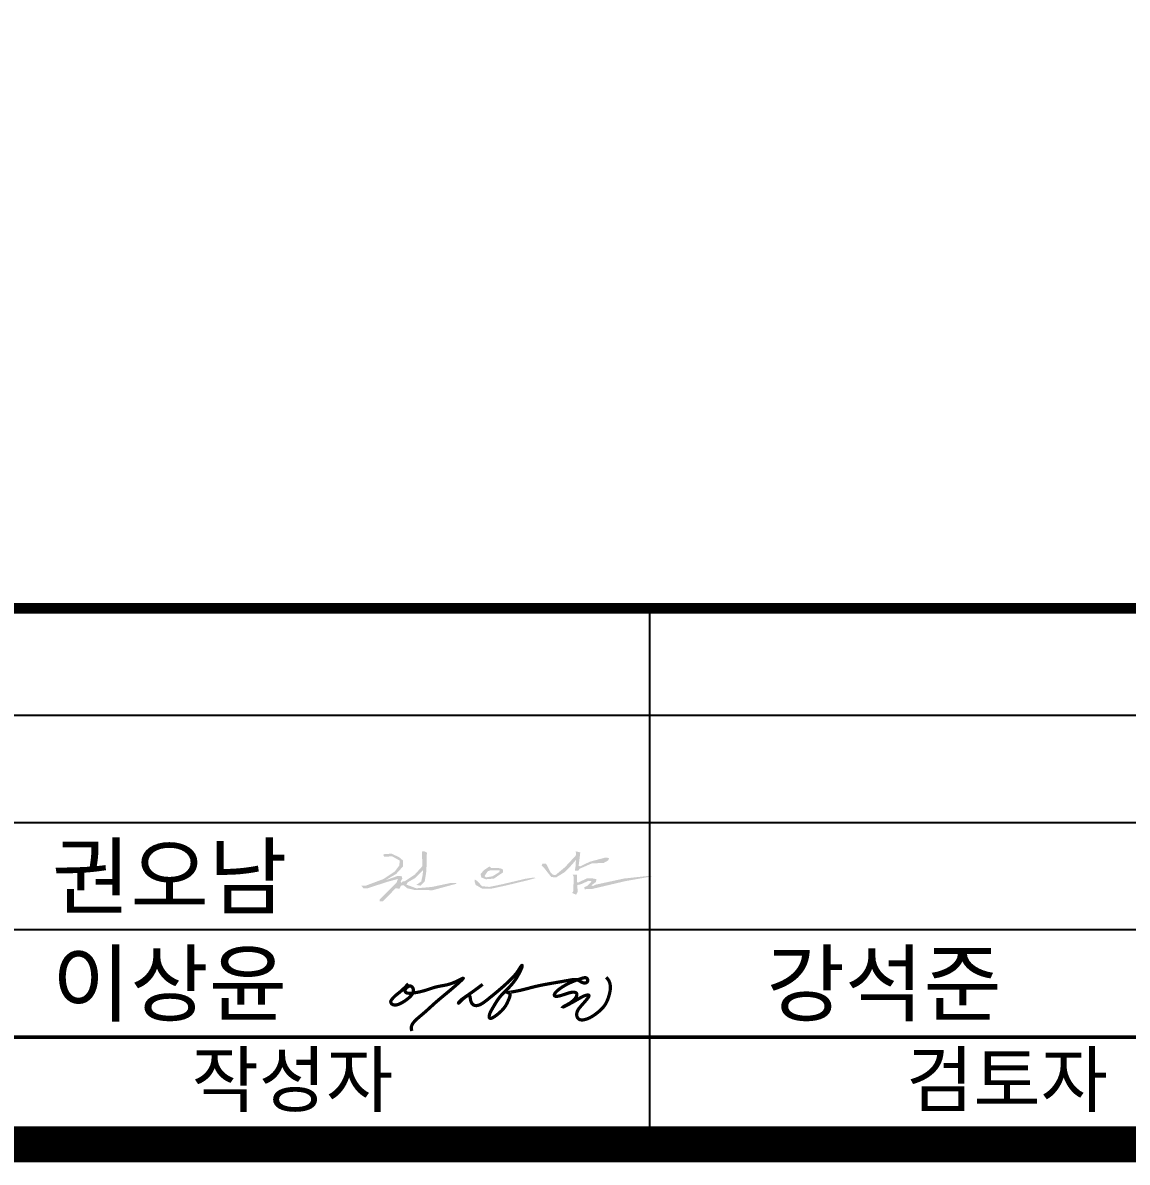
# Model space of a CAD drawing. Header units: millimetres. Extents: x 8286 to 10304, y 723 to 2148.
# Drawn here: x 9428.3 to 9576.6, y 768.2 to 921.3 of the extents above; entities that cross this region are included whole.
import ezdxf
from ezdxf.enums import TextEntityAlignment as Align

# ---------------------------------------------------------------- set-up
doc = ezdxf.new("R2010")
doc.units = ezdxf.units.MM
for name, color, linetype in [('CX-BORD', 3, 'Continuous'), ('CX-BORD-LIN1', 4, 'Continuous'), ('CX-BORD-LIN2', 3, 'Continuous'), ('CX-BORD-TEX2', 7, 'Continuous'), ('CX-BORD-TEX3', 6, 'Continuous')]:
    doc.layers.add(name, color=color, linetype=linetype)
doc.styles.add('TB_TEXT', font='DotumChe.ttf')
doc.styles.add('TB_WBTXT', font='H2GTRE.TTF')
doc.styles.add('TB_WMTXT', font='DotumChe.ttf')

# ---------------------------------------------------------------- blocks, each defined once
blk = doc.blocks.new('CXBLKA1-KHCA')
at = {"layer": 'CX-BORD-TEX3'}
h = blk.add_hatch(color=256, dxfattribs=at)
h.paths.add_polyline_path([(481.9304143462973, 15.08593314524701), (481.6814522761285, 15.10255498501148), (481.7485710494757, 14.96001233352525), (481.715011695484, 14.16345051067444), (481.6562828096573, 14.07540944844335), (481.8744186432863, 13.97059869987578), (481.970901859547, 14.1382959310182), (481.9373424401916, 14.51561469273011), (482.1261138962709, 14.54915413227174), (482.5707754510497, 14.75039080295578), (482.751157084972, 14.72523622329957), (482.512046565223, 14.47369035986876), (482.3400548188214, 14.39403419095741), (482.3526396174206, 14.28083854907011), (482.7679367292861, 14.29341583889822), (484.638871384311, 14.73362108318498), (486.142114677597, 15.00208454639296), (486.020461994865, 15.03562398593458), (484.5480448073916, 14.87631161467756), (482.9623648247068, 14.53253229250727), (482.8239324322971, 14.45706855353863), (482.7316441924785, 14.49899285296566), (482.9875343565416, 14.68345980387889), (483.016898799455, 14.84277217513593), (482.7526188132348, 14.89308133444836), (482.4715591173369, 14.88050404462025), (481.9723635878099, 14.64572793439457), (481.9304143462973, 14.68345980387889)])
h.paths.add_polyline_path([(480.1819056264905, 15.71174835961437), (480.2436726821236, 15.63389486904409), (480.4421925447156, 15.21877673395167), (480.5826835666309, 15.0875261569546), (480.7323370095527, 15.07836913140184), (481.2484886653645, 15.50874896460408), (481.8348858974977, 16.13753087323408), (481.8729293969088, 16.19041842059308), (481.8584012703579, 16.40029097605236), (482.1124066069746, 16.34435909993497), (482.0200210406173, 15.58914122354933), (482.1076688504272, 15.56073177920885), (482.6430312877441, 15.81878429605055), (483.495820995286, 16.04605988420859), (483.7311104842796, 16.03166794655213), (483.6695201720717, 15.88962069141547), (483.4302652639253, 15.7570432399142), (482.7527712413665, 15.7215314428472), (482.0894903577227, 15.43506948166506), (481.9947359457737, 15.31669676905117), (481.8028582762835, 15.32853405702973), (481.8431289128005, 15.52976765175616), (481.8691863450388, 15.9203975866648), (481.5659722790927, 15.567646899732), (481.2247601415019, 15.22877085462518), (480.7586047167909, 14.94091080383289), (480.4857332614212, 14.96363658059932), (480.1067450926503, 15.44466586764365), (479.943780202956, 15.61132168652341), (479.9902311727214, 15.70430912265904)])
h.paths.add_polyline_path([(476.2971857959414, 14.77608838943615), (476.2826139410801, 14.77608838943615), (476.3608786620565, 14.72631310937793), (476.4177985423204, 14.65876090059768), (476.609902958461, 14.44899359638414), (477.0118993431996, 14.40988443343798), (477.6664775086886, 14.5414334117592), (479.0396686886228, 14.86497286587485), (479.5021423726076, 14.93608041359147), (479.6195395521178, 14.90763740119168), (479.1855257429012, 14.78675453998251), (477.9653066513012, 14.49165813170098), (477.1613139471877, 14.31744458462861), (476.6241329612088, 14.30677843408223), (476.2541540009482, 14.52365651647146), (476.1901191519922, 14.71209158646087), (476.207906639086, 14.82230833055799)])
h.paths.add_polyline_path([(476.8769095257638, 15.45580581596756), (476.7381674401775, 15.36336596715819), (476.5282755369431, 15.13582176765692), (476.5709654144591, 14.94027595292613), (476.8235471952096, 14.83716995357038), (477.2789059105025, 14.87627911651653), (477.7911845060591, 15.22470621066129), (477.7698395346194, 15.39891975773365), (477.6204249306313, 15.45580581596756), (477.1223763378222, 15.47713808362598), (477.0298816140981, 15.55180103714762)])
h.paths.add_polyline_path([(476.9267144373356, 15.28514764126588), (476.8875820441656, 15.22115083829059), (476.7559548619077, 15.02204965118912), (476.8306621639018, 14.94383132529681), (477.1899686711243, 15.0007173835307), (477.5777350531151, 15.23892773357833), (477.602637508901, 15.32781221001703), (477.1152613691302, 15.34558907187045)], flags=16)
h.paths.add_polyline_path([(471.5430908744315, 16.27029826511883), (471.1010370041781, 16.24005234033773), (471.0916267240486, 16.18832653536644), (471.1298824593703, 16.10615543675173), (471.5896546619304, 16.11586319245704), (472.0008593529878, 15.88449557762534), (471.9846702042748, 15.61429704027546), (471.7225866342248, 15.26786610889338), (471.0803006340821, 14.84545133422909), (470.1106559388622, 14.48101508427114), (469.857885322403, 14.47687374197251), (469.9656235782961, 14.33606883937395), (470.1852440174804, 14.32364487934669), (471.2626269685936, 14.67979847814169), (471.8966254407584, 14.85373398539203), (471.8386124834593, 14.67151586041306), (470.8772553815807, 13.69416402621457), (470.8772553815807, 13.60719630602374), (471.0595817160922, 13.59477234599646), (471.7681682015117, 14.32778618821101), (471.9919323720031, 14.31536222818375), (472.0789517752699, 14.48101508427114), (472.2198403391652, 14.50586300432567), (472.4187417949958, 14.33606883937395), (472.8465798464226, 14.23615347736984), (473.8465147305376, 14.22521179457559), (475.1610993854781, 14.58268039869048), (475.1683981568743, 14.63374162964272), (474.8253548554288, 14.62279994684847), (473.7998741406994, 14.40761327337658), (472.9313175339001, 14.33102142694821), (472.3766091429611, 14.53891360064484), (472.4605452754734, 14.67386117780072), (472.8546802381479, 14.89634228417923), (473.2999066659601, 15.34495174682384), (473.2962572802618, 15.11882339055773), (473.2086717620514, 14.71398072595872), (472.9349669195984, 14.52067745150965), (473.1721777743425, 14.48055790335165), (473.4020897923268, 14.70668625961778), (473.4969741472973, 15.29753773232492), (473.5240607308792, 16.32449172366211), (473.3785396459819, 16.40522765400354), (473.2434109960627, 16.3894720306543), (473.2749410034832, 15.6129433848793), (473.2591759997728, 15.55667318685725), (472.8550569944733, 15.10641791971054), (472.3001717947452, 14.73191265619773), (472.1740615042533, 14.72471063575721), (472.0983953168853, 14.63828635703668), (472.0515543873286, 14.69230154377488), (472.1452363118057, 14.86875111143619), (472.1272205746965, 15.00919057689492), (471.8677937119416, 15.01639263076976), (471.2084171323981, 14.78232683271566), (471.8029369799121, 15.13522600147261), (472.1920772413625, 15.56014544150336), (472.195261172204, 15.87778795050474), (471.9718657836676, 16.07224260270165)])
at = {"layer": 'CX-BORD-LIN1', "const_width": 2}
blk.add_lwpolyline([(796, -2.273736754432321e-12), (0, 0), (0, 553.9999999999997), (795.9999999999998, 553.9999999999997)], close=True, dxfattribs=at)
at = {"layer": 'CX-BORD-LIN1'}
for points, const_width in [([(796, 30.00000000000098), (0, 29.99999999999869)], 0.6), ([(566, 6.000000000000252), (270, 5.9999999999993)], 0.2)]:
    blk.add_lwpolyline(points, dxfattribs=dict(at, const_width=const_width))
blk.add_lwpolyline([(486, 3.020479916529539e-13), (486, 30.00000000000005)], dxfattribs=at)
at = {"layer": 'CX-BORD-LIN2'}
for points in [[(566, 24.00000000000025), (270, 23.9999999999993)], [(566, 18.00000000000136), (270, 18.00000000000041)], [(566, 12.00000000000136), (270, 12.00000000000041)]]:
    blk.add_lwpolyline(points, dxfattribs=at)
at = {"layer": 'CX-BORD-TEX3', "const_width": 0.1800000099812368}
for points in [[(476.6482349426467, 8.956671024949756), (476.4287202017028, 8.789765279405984), (476.2329957172067, 8.645482882304933), (476.0598268868296, 8.521438094351325), (475.9079791081847, 8.415245176264435), (475.7762177789289, 8.324518388748984), (475.6633082966971, 8.2468719925388), (475.5680160591025, 8.179920248324052), (475.4891064638384, 8.121277416824014), (475.4253723001991, 8.069042224073783), (475.3757159243348, 8.023251257473603), (475.3390670840843, 7.984425569666783), (475.3143555272934, 7.953086213369389), (475.3005110017718, 7.929754241268384), (475.2964632553656, 7.914950706079836), (475.3011420359205, 7.909196660476155), (475.3134770912536, 7.913013157158858), (475.3324484857828, 7.926569316565875), (475.3572375500905, 7.948626530095353), (475.3870759313675, 7.977594256925514), (475.4211952767898, 8.01188195619092), (475.4588272335047, 8.049899087055238), (475.4992034487102, 8.090055108653033), (475.5415555695315, 8.130759480162524), (475.5851152431812, 8.170421660718276), (475.6291141085119, 8.207597373941681), (475.6727837712995, 8.241427401270485), (475.7153558289599, 8.271198788571056), (475.7560618789673, 8.296198581753416), (475.7941335187741, 8.315713826698484), (475.8288023458324, 8.329031569330837), (475.8592999576019, 8.335438855487737), (475.8848579515277, 8.33422273109376), (475.9049914926097, 8.324953603704344), (475.9203500160245, 8.308335327660316), (475.9318665244889, 8.285355118991575), (475.9404740207053, 8.25700019366981), (475.9471055074052, 8.224257767768577), (475.952693987291, 8.188115057259566), (475.9581724630941, 8.149559278172674), (475.9644739375169, 8.109577646508697), (475.9724308131579, 8.069093386803289), (475.982473092178, 8.028773757425952), (475.9949301766053, 7.989222025339259), (476.0101314684896, 7.951041457403917), (476.0284063698516, 7.914835320538842), (476.0500842827412, 7.881206881648396), (476.0754946092009, 7.850759407636943), (476.1049667512368, 7.824096165408847), (476.1387568937523, 7.801811283702264), (476.1768283529916, 7.784462338532322), (476.2190712280451, 7.772597767777043), (476.2653756179959, 7.766766009285348), (476.315631621949, 7.767515500935261), (476.3697293389876, 7.775394680561149), (476.4275588681874, 7.790951986041037), (476.489010308668, 7.814735855223844), (476.5539646512723, 7.847057074410841), (476.6222664540062, 7.887275823639939), (476.6937511666208, 7.934514631343191), (476.7682542388818, 7.98789602602541), (476.8456111205476, 8.046542536104099), (476.9256572613911, 8.109576690054965), (477.0082281111852, 8.176121016353719), (477.0931591196738, 8.245298043446965), (477.1802674198577, 8.316376535499003), (477.2692968776271, 8.389210199515787), (477.3599730420926, 8.463798978133696), (477.4520214623651, 8.540142814090927), (477.5451676875844, 8.618241650023833), (477.6391372668393, 8.698095428656075), (477.7336557492624, 8.779704092667657), (477.8284486839791, 8.863067584709484), (477.9231135697944, 8.948067036210546), (478.0167357043927, 9.034108333304744), (478.1082723351963, 9.120478550904068), (478.1966807095839, 9.206464763847748), (478.2809180749562, 9.291354047062327), (478.3599416787063, 9.374433475357932), (478.4327087682348, 9.454990123675657), (478.4981765909422, 9.53231106684018), (478.5556133781017, 9.605719927626183), (478.6055312964261, 9.674686520360979), (478.648753496537, 9.73871720722002), (478.6861031290489, 9.797318350436967), (478.7184033445471, 9.849996312187272), (478.7464772936389, 9.896257454675492), (478.7711481269459, 9.935608140091631), (478.7932389950536, 9.967554730654797), (478.8132986648804, 9.991585321899606), (478.8307783686566, 10.00711494273912), (478.8448549549091, 10.01354035541647), (478.8547052721285, 10.01025832218932), (478.8595061688491, 9.996665605329895), (478.8584344935978, 9.972158967081327), (478.8506670949016, 9.936135169686736), (478.8353808212657, 9.8879909754329), (478.8120360637065, 9.827589306427967), (478.7812273831757, 9.756657724458478), (478.7438328830419, 9.677389951088685), (478.7007306667754, 9.591979707970154), (478.6527988377518, 9.50262071675445), (478.6009154993978, 9.411506699020379), (478.5459587551402, 9.320831376419505), (478.4888067083691, 9.232788470574292), (478.4302459953858, 9.149151243822985), (478.3706973837641, 9.070011121294215), (478.3104901740105, 8.995039068817846), (478.2499536665953, 8.923906052252846), (478.1894171619449, 8.85628303742908), (478.1292099605732, 8.791840990190963), (478.0696613629286, 8.730250876382911), (478.011100669474, 8.67118366184934), (477.9537931555485, 8.614246316065532), (477.8977479958583, 8.558789823204847), (477.8429103400219, 8.504101171013303), (477.7892253376001, 8.449467347295126), (477.7366381381969, 8.394175339869093), (477.6850938913947, 8.337512136481223), (477.6345377467758, 8.27876472493574), (477.5849148539153, 8.21722009302232), (477.5362069292121, 8.152430323549765), (477.4885419560767, 8.085007879316095), (477.4420844848016, 8.015830318211215), (477.3969990655776, 7.945775198023171), (477.3534502486389, 7.875720076627317), (477.3116025842708, 7.806542511826251), (477.2716206226712, 7.739120061495328), (477.2336689140673, 7.674330283466247), (477.1979211922323, 7.612867908581961), (477.1645879249215, 7.554696359774098), (477.1338887634145, 7.499596233000048), (477.1060433589762, 7.447348124217243), (477.0812713629009, 7.397732629353996), (477.0597924264537, 7.350530344382278), (477.0418262009141, 7.305521865230403), (477.0275923375546, 7.262487787870342), (477.0173196042476, 7.221382382573793), (477.0112732350997, 7.182854617073318), (477.0097275808318, 7.147727133401204), (477.0129569921799, 7.116822573647951), (477.0212358198212, 7.090963579845848), (477.0348384144916, 7.070972794056289), (477.054039126883, 7.057672858355218), (477.079112307724, 7.051886414760375), (477.1101768155884, 7.054189320494189), (477.1467295406426, 7.064170293117641), (477.1881118808622, 7.081171265410958), (477.2336652343026, 7.104534170081592), (477.2827309989541, 7.13360093985159), (477.3346505728503, 7.167713507457506), (477.3887653539957, 7.206213805635912), (477.4444167403951, 7.248443767137928), (477.5009369884963, 7.293772724966971), (477.5576217881633, 7.341679613470319), (477.6137576877252, 7.391670767334858), (477.6686312354821, 7.443252521189265), (477.7215289797339, 7.495931209676769), (477.7717374687807, 7.549213167498806), (477.8185432509151, 7.602604729254949), (477.8612328744591, 7.655612229646636), (477.899303271525, 7.707815147354836), (477.9330929096129, 7.759085537269698), (477.9631506400281, 7.809368598333663), (477.9900253140538, 7.85860952947462), (478.014265783039, 7.90675352962046), (478.0364208982671, 7.953745797728175), (478.0570395110651, 7.999531532740207), (478.0766704727382, 8.044055933555342), (478.0956979674036, 8.087245903633288), (478.1138475104769, 8.128955164342756), (478.1306799501278, 8.169019141526064), (478.1457561345985, 8.207273261098294), (478.1586369120876, 8.243552948887213), (478.168883130779, 8.2776936307788), (478.1760556388933, 8.309530732629923), (478.1797152846509, 8.338899680326563), (478.1795693001648, 8.365663338278523), (478.1759104531764, 8.389794325107346), (478.1691778953489, 8.411292698002057), (478.1598107783382, 8.430158514166237), (478.1482482538293, 8.446391830745256), (478.1349294734634, 8.459992704971796), (478.1202935889185, 8.47096119399123), (478.1047797518429, 8.479297354992582), (478.0890923560171, 8.485110913345693), (478.0749967636755, 8.488950267056339), (478.0645235791187, 8.491473482282004), (478.0597034067202, 8.493338625223828), (478.0625668508098, 8.495203762053848), (478.0751445156882, 8.4977269589441), (478.0994670057432, 8.501566282081171), (478.1375649252684, 8.5073797976371), (478.1907828689389, 8.515697622701396), (478.2577213926731, 8.526538078018916), (478.3362950427497, 8.539791535208337), (478.4244183654034, 8.555348365902887), (478.5200059068982, 8.573098941750345), (478.6209722134906, 8.592933634398491), (478.7252318314302, 8.614742815466002), (478.8306993069662, 8.638416856615208), (478.9357739537834, 8.66380955216357), (479.0407941551991, 8.690628387340098), (479.1465830619443, 8.71854427004348), (479.253963824757, 8.747228108216063), (479.3637595943826, 8.776350809741984), (479.4767935215375, 8.805583282534485), (479.5938887569744, 8.834596434521359), (479.7158684514241, 8.863061173630399), (479.8431715882787, 8.890703251847867), (479.9747004816043, 8.917467797481208), (480.1089732781063, 8.943354782983647), (480.2445081245048, 8.968364180721096), (480.3798231675053, 8.99249596314678), (480.5134365538204, 9.015750102641164), (480.6438664301993, 9.03812657164292), (480.7696309433256, 9.059625342561617), (480.8894677821397, 9.080237258982947), (481.0029928044412, 9.09991664921165), (481.1100414102209, 9.118608712772243), (481.2104489994842, 9.136258649174692), (481.3040509722366, 9.15281165789986), (481.3906827284907, 9.168212938472266), (481.4701796682446, 9.182407690387322), (481.5423771914964, 9.195341113140444), (481.6073027819027, 9.206885271473425), (481.6657522576231, 9.216619690997163), (481.7187135204465, 9.22405076252528), (481.7671744721763, 9.228684876915054), (481.8121230145941, 9.230028425009209), (481.854547049518, 9.227587797621368), (481.8954344787296, 9.220869385594256), (481.9357732040396, 9.209379579770598), (481.9763681854263, 9.192935557323494), (482.0172926156908, 9.172597640805748), (482.0584367458093, 9.149736939129639), (482.0996908267723, 9.125724561178345), (482.1409451095631, 9.10193161589325), (482.1820898451722, 9.07972921214298), (482.2230152845757, 9.060488458839814), (482.2636116787642, 9.045580464881482), (482.3036686448274, 9.036102110782508), (482.3425732643179, 9.032053363466389), (482.3796119848728, 9.033159961473416), (482.4140712541509, 9.039147643314777), (482.4452375197895, 9.049742147545317), (482.4723972294403, 9.064669212676222), (482.4948368307621, 9.083654577247785), (482.5118427713921, 9.106423979800297), (482.522875307676, 9.132547784771873), (482.5280899306988, 9.160974860439296), (482.5278159402176, 9.19049870094807), (482.5223826360113, 9.219912800458246), (482.5121193178591, 9.248010653173537), (482.4973552855033, 9.273585753239445), (482.4784198387449, 9.295431594830575), (482.4556422773119, 9.312341672150637), (482.4292330010892, 9.323383679119274), (482.3989268101966, 9.328722108956413), (482.3643396047798, 9.328795654656119), (482.3250872850574, 9.324043009197908), (482.2807857511896, 9.314902865590398), (482.2310509033803, 9.301813916783999), (482.1754986418189, 9.285214855801883), (482.1137448666802, 9.265544375638115), (482.0456341367633, 9.243168058427386), (481.971925645247, 9.218159042983302), (481.8936072438908, 9.190517357303747), (481.8116667844686, 9.160243029372054), (481.7270921187835, 9.127336087142453), (481.6408710985877, 9.09179655862738), (481.5539915756697, 9.053624471795615), (481.4674414017888, 9.012819854615941), (481.3821626954184, 8.96949242267931), (481.2989146416974, 8.924190641905284), (481.2184106924567, 8.877572665821049), (481.1413642995346, 8.83029664796834), (481.0684889147622, 8.783020741874338), (481.0004979899484, 8.736403101037126), (480.9381049769388, 8.69110187901299), (480.8820233275644, 8.647775229314561), (480.8328018599957, 8.606953322393224), (480.7903308577177, 8.568654396469924), (480.7543359706276, 8.532768706660704), (480.7245428485646, 8.499186508081607), (480.7006771413751, 8.467798055892331), (480.6824644989345, 8.438493605208919), (480.6696305710891, 8.411163411161965), (480.6619010076781, 8.385697728867513), (480.6591020587173, 8.362078238875824), (480.6614623747253, 8.34065232327032), (480.6693112063756, 8.321858789524981), (480.6829778043273, 8.306136445157449), (480.7027914192392, 8.293924097641707), (480.7290813017851, 8.285660554480842), (480.762176702631, 8.281784623148837), (480.8024068724505, 8.282735111119678), (480.8498083611728, 8.288740574906683), (480.9032469158435, 8.299188566816724), (480.9612955827786, 8.31325638819601), (481.0225274083157, 8.330121340376195), (481.0855154387489, 8.348960724659833), (481.1488327204231, 8.368951842407682), (481.211052299647, 8.389271994907745), (481.2707472227582, 8.409098483506227), (481.3267923867413, 8.427727444665493), (481.3792700914225, 8.444930355385281), (481.4285644872605, 8.460597527810592), (481.4750597247792, 8.474619274086422), (481.5191399544372, 8.486885906328666), (481.5611893267148, 8.497287736696876), (481.6015919921435, 8.505715077336049), (481.6407321011745, 8.51205824036208), (481.6788566124694, 8.51619840459955), (481.71566371732, 8.517980215562261), (481.7507144151703, 8.517239185385392), (481.7835697054568, 8.513810826262329), (481.8137905876454, 8.507530650342801), (481.8409380611654, 8.498234169805642), (481.864573125468, 8.485756896815133), (481.8842567800045, 8.469934343535556), (481.8996048909346, 8.450675127955606), (481.9104527912666, 8.428180291317972), (481.916690680652, 8.402723980675205), (481.9182087588295, 8.374580343065304), (481.9148972254723, 8.344023525584475), (481.9066462802973, 8.311327675256166), (481.8933461230069, 8.27676693916203), (481.8748869532963, 8.240615464340067), (481.8512596045427, 8.203174846029128), (481.8228574449192, 8.164856472198721), (481.7901744763028, 8.126099178931895), (481.7537047005123, 8.087341802384458), (481.7139421194395, 8.049023178683115), (481.6713807349176, 8.011582143940018), (481.6265145488239, 7.975457534296424), (481.5798375630063, 7.941088185849935), (481.5318986375012, 7.90883064267166), (481.4834660650765, 7.878712280479363), (481.4353629967106, 7.850678182935212), (481.3884125833235, 7.824673433672274), (481.343437975908, 7.800643116367269), (481.3012623253769, 7.778532314653262), (481.2627087827084, 7.758286112177871), (481.2286004988516, 7.739849592588712), (481.1998155251447, 7.723314113566289), (481.1774515144086, 7.709356128748027), (481.1626610198534, 7.698798365789685), (481.1565965946963, 7.692463552347022), (481.1604107921328, 7.6911744161049), (481.1752561653946, 7.695753684704528), (481.2022852676553, 7.707024085787111), (481.242650652154, 7.725808347052066), (481.2968645872268, 7.752554404448006), (481.3628782017574, 7.786211027313243), (481.4380023397196, 7.82535219323529), (481.5195478451594, 7.868551879888969), (481.6048255620578, 7.914384064876344), (481.691146334432, 7.961422725814032), (481.7758210062991, 8.008241840362302), (481.85616042164, 8.053415386152324), (481.9300608005822, 8.095755020666388), (481.9977598676294, 8.135023120922256), (482.0600807233157, 8.17121974378881), (482.1178464682696, 8.204344946178594), (482.1718802030543, 8.234398784916834), (482.2230050282622, 8.261381316916072), (482.272044044478, 8.285292599045192), (482.3198203522795, 8.306132688187631), (482.3668369435279, 8.323846788102514), (482.4123163752254, 8.338160690124482), (482.455161095643, 8.348745332449312), (482.4942735530374, 8.355271653301884), (482.5285561956869, 8.357410590877976), (482.5569114718626, 8.354833083387916), (482.5782418298284, 8.347210069042035), (482.5914497178626, 8.33421248605066), (482.5957577098113, 8.315648374643047), (482.591668881915, 8.291874182949527), (482.5800064359453, 8.263383461235776), (482.5615935737248, 8.230669759665602), (482.5372534970472, 8.194226628402816), (482.5078094077423, 8.154547617654885), (482.4740845075819, 8.112126277629272), (482.436901998374, 8.06745615848979), (482.3970759403044, 8.021039963074713), (482.3553838270116, 7.973417004687349), (482.312594010468, 7.925135749218157), (482.2694748427045, 7.87674466264491), (482.2267946757154, 7.828792210858069), (482.1853218614949, 7.781826859806301), (482.1458247520447, 7.736397075409172), (482.1090716993738, 7.693051323600798), (482.075684705075, 7.652173534312738), (482.0457003690924, 7.613489493393558), (482.0190089409832, 7.576560450718375), (481.9955006702755, 7.540947656191406), (481.9750658065338, 7.506212359629558), (481.9575945993008, 7.471915810937048), (481.9429772981118, 7.437619259988992), (481.9311041525095, 7.402883956631399), (481.9219019955369, 7.367399124312783), (481.9154439940564, 7.331365880804356), (481.9118398984526, 7.295113317450728), (481.9111994591028, 7.258970525611062), (481.9136324263625, 7.223266596586313), (481.9192485505871, 7.188330621750197), (481.9281575821612, 7.154491692461875), (481.940469271455, 7.122078900022302), (481.9562933772347, 7.091439602678861), (481.9757396919547, 7.062994226144497), (481.9989180165019, 7.037181463005822), (482.0259381517342, 7.014440005878555), (482.0569098985095, 6.995208547363859), (482.0919430577076, 6.979925780033795), (482.1311474301863, 6.969030396504081), (482.1746328168254, 6.962961089361329), (482.2223900930355, 6.962037744714166), (482.2739344324389, 6.966105022555553), (482.3286620831884, 6.974888776415014), (482.3859692934736, 6.988114859792972), (482.4452523114549, 7.005509126204402), (482.505907385307, 7.026797429164276), (482.567330763183, 7.051705622173017), (482.6289186932506, 7.079959558760152), (482.6901680573744, 7.111294206596199), (482.7509782721052, 7.145480990104829), (482.8113493876833, 7.182300447865259), (482.8712814543421, 7.221533118471257), (482.9307745223221, 7.262959540545694), (482.9898286418563, 7.306360252624131), (483.0484438632145, 7.35151579332944), (483.1066202366007, 7.39820670125539), (483.164293762037, 7.446314088316853), (483.221144238664, 7.496121359858648), (483.2767874153749, 7.548012494517593), (483.3308390410627, 7.602371470974163), (483.3829148646571, 7.659582267879728), (483.4326306350292, 7.720028863914763), (483.4796021010941, 7.784095237730639), (483.5234450117739, 7.85216536799328), (483.5638483160826, 7.92436728128871), (483.6007937636484, 7.99980519597068), (483.6343363042349, 8.077327378240284), (483.6645308875839, 8.155782094371375), (483.6914324634661, 8.234017610623255), (483.7150959816379, 8.31088219322612), (483.7355763918338, 8.385224108453826), (483.7529286438391, 8.45589162253657), (483.7672122416577, 8.522034637703314), (483.778504906312, 8.58400960009078), (483.7868889131157, 8.642474591834457), (483.7924465373387, 8.69808769499707), (483.7952600542801, 8.751506991743213), (483.7954117392608, 8.803390564150163), (483.7929838675361, 8.854396494338857), (483.7880587144052, 8.905182864415679), (483.7805081797658, 8.956343784259502), (483.7693626617427, 9.008217474693652), (483.7534421830958, 9.06107818429939), (483.7315667665705, 9.115200161701637), (483.7025564349121, 9.170857655496206), (483.6652312108297, 9.228324914220707), (483.6184111170976, 9.287876186514609), (483.5609161764467, 9.349785720973728)], [(472.4856631508544, 8.984746986214887), (472.3575988115288, 8.84996850305528), (472.2462197835655, 8.738388910017093), (472.1497697098919, 8.646882098823554), (472.066492233457, 8.572321961183334), (471.994630997159, 8.511582388790558), (471.9324296439543, 8.46153727336845), (471.8781318167773, 8.419060506625684), (471.8299811585409, 8.381025980256382), (471.7864591464993, 8.344828608882963), (471.7469985952146, 8.309947398622754), (471.7112701535032, 8.276382378506824), (471.6789444702615, 8.244133577595349), (471.6496921943206, 8.213201024875744), (471.6231839745403, 8.183584749393631), (471.5990904597809, 8.155284780180082), (471.5770822989095, 8.128301146266168), (471.5569673661691, 8.102588166221395), (471.5391024374574, 8.077917316856329), (471.5239815140546, 8.054014364476316), (471.5120985972633, 8.030605075430358), (471.5039476883637, 8.007415216052905), (471.5000227886437, 7.984170552707511), (471.5008178994128, 7.960596851684969), (471.5068270219297, 7.936419879363385), (471.5184252323259, 7.911575639038929), (471.5355119059338, 7.886841081898311), (471.5578674929154, 7.86320339610451), (471.5852724434469, 7.841649769835058), (471.6175072076755, 7.823167391252937), (471.6543522357558, 7.808743448506576), (471.6955879778714, 7.799365129788058), (471.7409948841475, 7.796019623260364), (471.7903076711616, 7.799438179471181), (471.8430781209997, 7.809328298652545), (471.8988122820981, 7.825141543435748), (471.9570162029511, 7.84632947642298), (472.0171959320312, 7.872343660230982), (472.0788575177965, 7.902635657476495), (472.1415070087121, 7.936657030805364), (472.2046504532652, 7.973859342819779), (472.2677481665112, 8.013712437431096), (472.3300775299383, 8.055759283758235), (472.3908701916178, 8.099561132185627), (472.449357799657, 8.144679233083153), (472.5047720021419, 8.190674836864346), (472.5563444471361, 8.237109193928191), (472.6033067827473, 8.283543554659119), (472.6448906570538, 8.32953916944156), (472.6804740684772, 8.374730418407708), (472.7100204167825, 8.419044200506178), (472.7336394520851, 8.462480544404244), (472.7514409244711, 8.50503947878373), (472.7635345840779, 8.546721032370115), (472.7700301809916, 8.58752523378702), (472.7710374653059, 8.627452111730818), (472.7666661871506, 8.666501694883337), (472.7570809799315, 8.704509461386479), (472.7426660104054, 8.740652687120601), (472.7238603285903, 8.773944097484346), (472.7011029845551, 8.803396417789045), (472.6748330283397, 8.828022373433342), (472.6454895099985, 8.846834689772223), (472.6135114795713, 8.858846092160675), (472.5793379871272, 8.863069305939135), (472.5434995582207, 8.858882710381877), (472.5068926204938, 8.8471273001784), (472.4705050770888, 8.829009723995696), (472.4353248311479, 8.805736630398897), (472.4023397858352, 8.778514668040444), (472.3725378442857, 8.748550485500019), (472.3469069096634, 8.717050731430064), (472.3264348851178, 8.685222054424813), (472.3119175899726, 8.654124833993265), (472.3033825083646, 8.624234373274376), (472.3006650405976, 8.595879706292763), (472.3036005869751, 8.569389867087594), (472.3120245478228, 8.545093889654382), (472.3257723234371, 8.523320808032295), (472.3446793141218, 8.504399656289607), (472.3685809202168, 8.488659468392726), (472.3973308168013, 8.4763378768845), (472.4308557782449, 8.467306908220635), (472.4691008537072, 8.461347187345964), (472.512011092326, 8.458239339161665), (472.5595315432608, 8.45776398861257), (472.6116072556495, 8.459701760643512), (472.6681832786587, 8.463833280199324), (472.7292046614409, 8.469939172181185), (472.7945615865417, 8.477854910176248), (472.8639247700582, 8.48763536216633), (472.9369100615393, 8.49939024479012), (473.0131333104753, 8.513229274671758), (473.0922103663786, 8.529262168449932), (473.1737570787616, 8.54759864273423), (473.2573892971293, 8.56834841417789), (473.3427228709941, 8.591621199361398), (473.429355349678, 8.617380450523925), (473.5168110816765, 8.645004562030081), (473.6045961152802, 8.673725663917722), (473.6922164987579, 8.702775886108284), (473.7791782804513, 8.731387358610519), (473.8649875086219, 8.75879221140407), (473.9491502315602, 8.784222574454034), (474.0311724975861, 8.806910577754607), (474.1106975722166, 8.82633516013506), (474.1879175899255, 8.842962495968678), (474.2631619024203, 8.85750556844927), (474.3367598614157, 8.870677360843402), (474.4090408186337, 8.883190856344882), (474.48033412576, 8.895759038205725), (474.5509691345167, 8.909094889619738), (474.6212751966184, 8.923911393853487), (474.6915541967635, 8.940820994380047), (474.761998151577, 8.96003397589142), (474.8327716106967, 8.981660083358875), (474.9040391237602, 9.005809061710025), (474.9759652403616, 9.032590655901586), (475.0487145101458, 9.062114610904828), (475.1224514827361, 9.09449067169102), (475.1973407077555, 9.129828583187773), (475.2729247499326, 9.167717048607884), (475.3462582344025, 9.205660604115693), (475.4137738014349, 9.240642744102516), (475.4719040912557, 9.269646963003325), (475.517081744091, 9.289656755194883), (475.5457394002249, 9.297655615083059), (475.5543096998761, 9.290627037073719), (475.5392252832924, 9.265554515587283), (475.4982176860092, 9.220500167052379), (475.4342140247197, 9.157840595930466), (475.3514403114048, 9.081031028778526), (475.2541225580305, 8.993526692109882), (475.1464867765851, 8.898782812466962), (475.0327589790347, 8.800254616333987), (474.9171651773602, 8.701397330253386), (474.8039313835422, 8.605666180767585), (474.6964329154023, 8.515757710804465), (474.5946423141311, 8.431333729110193), (474.4976814267964, 8.351297360816389), (474.4046721004077, 8.274551731083776), (474.3147361820327, 8.199999965043972), (474.2269955187101, 8.126545187886805), (474.1405719574784, 8.053090524743894), (474.0545873453764, 7.978539100790513), (473.9683647802401, 7.902104817593354), (473.882032363045, 7.824244682590361), (473.7959194455204, 7.745726479610894), (473.7103553794539, 7.667317992498866), (473.6256695165819, 7.589787005156396), (473.5421912086556, 7.51390130138374), (473.4602498074262, 7.440428665053915), (473.3801746646739, 7.370136880039936), (473.3022814026579, 7.303556083381991), (473.2268307258953, 7.240265825138195), (473.154069609375, 7.179608008519281), (473.0842450281441, 7.12092453677964), (473.0176039572277, 7.063557313159109), (472.9543933716511, 7.006848240912078), (472.8948602464104, 6.950139223263832), (472.8392515565527, 6.892772163483315), (472.7880429357854, 6.834116350525292), (472.7426246525017, 6.773650616407977), (472.7046156338135, 6.710881178835407), (472.6756348068036, 6.645314255569829), (472.6573010985692, 6.576456064315281), (472.6512334362149, 6.503812822819455), (472.6590507468088, 6.426890748830047), (472.6823719574629, 6.345196060051094)]]:
    blk.add_lwpolyline(points, dxfattribs=at)
at = {"layer": 'CX-BORD-LIN1', "style": 'TB_TEXT'}
for tag, height, p in [('TR_RDAT4', 3.5, (317.5, 26.99999999999994)), ('TR_DGN4', 3.5, (459.1184542177598, 26.99999999999993)), ('TR_CHK4', 3.5, (499.1184542177598, 26.99999999999993)), ('TR_APP4', 3.5, (539.1184542177598, 27.00000000000015)), ('TR_RNUM4', 3, (285.1051166181959, 26.63656332936284)), ('TR_RDAT3', 3.5, (317.5, 21.00000000000105)), ('TR_DGN3', 3.5, (459.1184542177598, 21.00000000000103)), ('TR_CHK3', 3.5, (499.1184542177598, 21.00000000000103)), ('TR_APP3', 3.5, (539.1184542177598, 21.00000000000126)), ('TR_RNUM3', 3, (285.1051166181959, 20.63656332936395)), ('TR_RDAT2', 3.5, (317.5, 15.00000000000105)), ('TR_DGN2', 3.5, (459.1184542177598, 15.00000000000103)), ('TR_CHK2', 3.5, (499.1184542177598, 15.00000000000103)), ('TR_APP2', 3.5, (539.1184542177598, 15.00000000000126)), ('TR_RNUM2', 3, (285.1051166181959, 14.63656332936395)), ('TR_RDAT1', 3.5, (317.5, 8.999999999999943)), ('TR_DGN1', 3.5, (459.1184542177598, 8.999999999999929)), ('TR_CHK1', 3.5, (499.1184542177598, 8.999999999999929)), ('TR_APP1', 3.5, (539.1184542177598, 9.000000000000156)), ('TR_RNUM1', 3, (285.1051166181959, 8.636563329362843))]:
    blk.add_attdef(tag, text='', height=height, dxfattribs=at).set_placement(p, align=Align.MIDDLE_CENTER)
for tag, p in [('TR_RCON4', (342.3033138082337, 26.99999999999994)), ('TR_RCON3', (342.3033138082337, 21.00000000000105)), ('TR_RCON2', (342.3033138082337, 15.00000000000105)), ('TR_RCON1', (342.3033138082337, 8.999999999999943))]:
    blk.add_attdef(tag, text='', height=3.5, dxfattribs=at).set_placement(p, align=Align.MIDDLE_LEFT)
at = {"layer": 'CX-BORD-LIN2', "style": 'TB_TEXT'}
blk.add_attdef('TD_VERSION', text='', height=3, rotation=90, dxfattribs=at).set_placement((800.499999405456, 48.01489921212271), align=Align.MIDDLE_CENTER)
at = {"layer": 'CX-BORD-TEX2', "style": 'TB_WMTXT'}
for tag, height, p in [('TB_CNAME', 5, (15.34476638720093, 531.8324131479245)), ('TB_CSCOP', 4, (16.63456755316179, 523.8324131479245))]:
    blk.add_attdef(tag, text='', height=height, dxfattribs=at).set_placement(p, align=Align.BOTTOM_LEFT)
at = {"layer": 'CX-BORD-TEX2', "style": 'TB_WBTXT'}
for tag, height, p in [('TB_MTITIL', 10, (397.9999999999999, 533.3264135606181)), ('TB_STITL', 7, (397.9999999999999, 518.3264135606181))]:
    blk.add_attdef(tag, text='', height=height, dxfattribs=at).set_placement(p, align=Align.MIDDLE_CENTER)
at = {"layer": 'CX-BORD-TEX3', "style": 'TB_TEXT'}
for s, p in [('작성자', (466, 3.662000000000319)), ('검토자', (506, 3.662000000000433))]:
    blk.add_text(s, height=3, dxfattribs=at).set_placement(p, align=Align.MIDDLE)
for tag, height, p in [('TD_DCOMP', 4.5, (217.5000000000001, 24.99999999999931)), ('TD_CSECT', 4.5, (611, 24.99999999999896)), ('TD_CDIST', 4.5, (656, 24.99999999999902)), ('TD_DNAME_TOP', 4.5, (755, 24.99999999999912)), ('TD_DNAME_MAIN', 4.5, (755, 19.00715491911868)), ('TD_CCOMP', 4.5, (217.5000000000001, 14.99999999999931)), ('TD_HSCAL', 4.5, (626.6991483434027, 15.23515171695612)), ('TD_VSCAL', 4.5, (655.7793615572629, 15.23515171695612)), ('TD_DNAME_BOT', 3, (755, 13.65422715006187)), ('TD_CNAME', 5, (65, 5.752181573154171)), ('TD_FIELD', 4.5, (182.5, 5.52709622435755)), ('TD_CSTEP', 4.5, (253.2440000000001, 5.527096224357066)), ('TD_DWGCODE', 4.5, (641, 5.385823260720159)), ('TD_DWGNO', 4.5, (755, 5.385823260720144))]:
    blk.add_attdef(tag, text='', height=height, dxfattribs=at).set_placement(p, align=Align.MIDDLE_CENTER)

msp = doc.modelspace()

# ---------------------------------------------------------------- block references
at = {"layer": 'CX-BORD'}
ref = msp.add_blockref('CXBLKA1-KHCA', (8346.090264477742, 770.6408826671441), dxfattribs=dict(at, xscale=2.400000000000091, yscale=2.400000000000006))
ref.add_attrib('TR_DGN1', '이상윤', dxfattribs={"layer": 'CX-BORD-LIN1', "height": 8.399999999975638, "style": 'TB_TEXT'}).set_placement((9447.974554536204, 792.2408826670742), align=Align.MIDDLE_CENTER)
ref.add_attrib('TR_CHK1', '강석준', dxfattribs={"layer": 'CX-BORD-LIN1', "height": 8.399999999975638, "style": 'TB_TEXT'}).set_placement((9543.974554530601, 792.2408826670742), align=Align.MIDDLE_CENTER)
ref.add_attrib('TR_DGN2', '권오남', dxfattribs={"layer": 'CX-BORD-LIN1', "height": 8.399999999975638, "style": 'TB_TEXT'}).set_placement((9447.974554536204, 806.6408826670437), align=Align.MIDDLE_CENTER)

doc.saveas('drawing.dxf')
